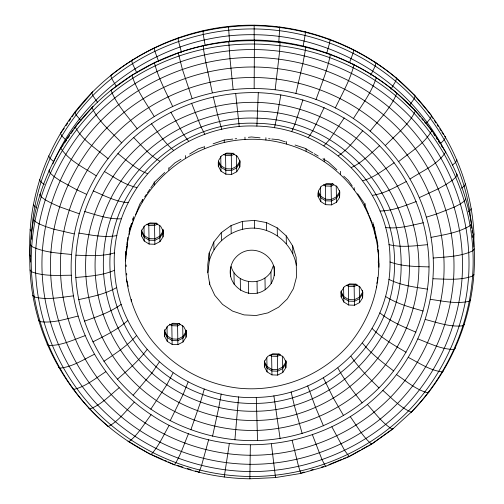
<?xml version="1.0" encoding="UTF-8"?>
<svg xmlns="http://www.w3.org/2000/svg" width="504" height="504" viewBox="0 0 504 504"><rect width="100%" height="100%" fill="white"/><g stroke="black" fill="none" stroke-linecap="round" stroke-linejoin="round"><path stroke-width="0.76" d="M75.82 277.49C72.544 225.143 94.582 172.444 133.692 137.592C167.681 107.573 213.003 91.356 258.306 92.679C303.547 94.361 347.666 113.52 379.512 145.75C410.785 177.881 428.967 222.031 429.03 266.906C428.772 311.793 410.382 355.874 378.976 387.897C346.998 420.015 302.803 439.047 257.538 440.578C212.247 441.756 166.988 425.408 133.125 395.268C99.836 365.186 78.807 322.295 75.82 277.49C88.862 276.274 102.425 275.575 114.572 270.226C108.593 191.117 178.309 122.302 256.889 126.095C328.69 127.399 391.136 189.668 390.033 261.967C391.003 334.032 327.858 396.535 256.29 397.41C184.785 400.812 117.98 342.222 114.572 270.226M254.18 39.766L254.155 25.2C185.075 24.387 117.092 57.443 74.913 112.127C42.575 154.501 25.635 208.801 30.511 262.055M134.316 402.148C126.139 410.621 118.856 420.777 108.366 426.523L107.421 425.704C61.778 387.135 32.993 329.704 30.02 269.968C27.197 210.256 50.28 150.337 91.999 107.604L92.975 106.697L75.172 126.939C82.555 140.395 96.554 148.926 108.032 158.659C78.334 197.177 65.451 247.855 73.464 295.854C81.629 343.986 110.458 387.746 151.093 414.704C228.451 467.076 339.992 449.209 396.478 374.579C426.176 336.067 439.06 285.384 431.046 237.384C422.881 189.258 394.052 145.492 353.417 118.535C276.06 66.169 164.518 84.036 108.032 158.659M31.387 239.318C32.584 185.875 55.768 133.919 92.78 95.609C134.807 52.807 194.286 28.451 254.218 28.936C314.118 29.616 373.08 55.125 414.2 98.759C445.744 133.006 467.038 177.213 471.297 223.776M250.356 445.026L249.845 478.8C198.066 478.094 146.966 459.175 107.421 425.704M254.155 88.213L254.413 40.018C194.002 39.488 134.177 64.323 91.999 107.604C98.551 121.64 111.245 131.834 121.748 142.903M472.594 237.504L472.613 235.966L473.981 234.032C471.007 174.296 442.222 116.865 396.579 78.296L395.634 77.477C356.215 44.516 305.512 25.906 254.155 25.2M473.836 247.149L473.981 234.032M382.763 390.342C391.791 398.04 400.119 407.553 411.283 412.121L412.259 411.214C453.978 368.474 477.061 308.555 474.239 248.85C471.265 189.113 442.481 131.683 396.837 93.114L395.892 92.295C356.473 59.333 305.771 40.723 254.413 40.018M258.306 92.679L256.889 126.095M141.586 229.994L141.498 232.117L144.175 237.132L149.045 240.156L154.791 240.377L159.888 237.737L162.962 232.942L163.044 230.819M141.567 236.017L141.794 230.353L144.868 225.565L149.959 222.926L155.711 223.146L160.581 226.17L163.258 231.178L163.031 236.842L159.957 241.637L154.86 244.276L149.115 244.056L144.245 241.032L141.567 236.017L141.473 230.561L144.15 235.576L149.014 238.594L154.766 238.814L159.863 236.174L162.931 231.386L163.019 229.263M164.562 331.758L164.651 329.635M164.6 336.363L164.827 330.706L167.901 325.912L172.998 323.272L178.744 323.492L183.613 326.516L186.291 331.531L186.064 337.189L182.99 341.983L177.899 344.623L172.148 344.402L167.278 341.378L164.6 336.363L164.562 334.026M186.026 330.315L185.97 331.733L182.895 336.527L177.799 339.167L172.053 338.94L167.183 335.922L164.506 330.908M186.108 330.46L185.995 333.289L182.921 338.083L177.83 340.723L172.078 340.502L167.215 337.478L164.531 332.464M218.333 166.156L218.56 160.493L221.634 155.704L226.724 153.065L232.476 153.285L237.346 156.309L240.024 161.318L239.791 166.982L236.722 171.776L231.626 174.416L225.874 174.195L221.01 171.171L218.333 166.156L218.263 162.257L220.941 167.271L225.811 170.295L231.556 170.516L236.653 167.876L239.728 163.082L239.841 160.253M264.361 362.244L264.417 360.832M264.398 366.855L264.632 361.192L267.7 356.397L272.796 353.758L278.548 353.978L283.412 357.002L286.089 362.017L285.863 367.681L282.788 372.469L277.698 375.108L271.946 374.888L267.076 371.864L264.398 366.855L264.348 363.731M285.825 360.801L285.768 362.219L282.694 367.013L277.603 369.652L271.851 369.432L266.981 366.408L264.304 361.393M285.907 360.946L285.793 363.781L282.719 368.569L277.628 371.209L271.877 370.988L267.013 367.97L264.335 362.956M318.131 196.642L318.358 190.984L321.432 186.19L326.523 183.551L332.275 183.771L337.144 186.795L339.822 191.81L339.595 197.467L336.521 202.262L331.424 204.901L325.679 204.681L320.809 201.657L318.131 196.642L318.062 192.742L320.739 197.757L325.609 200.781L331.361 201.002L336.451 198.362L339.526 193.567L339.639 190.739M339.557 190.594L339.494 192.011L336.426 196.806L331.33 199.445L325.578 199.219L320.714 196.201L318.37 191.81M341.183 290.972L341.095 293.095L343.778 298.11L348.642 301.127L354.394 301.348L359.484 298.708L362.559 293.92L362.647 291.797M341.164 296.995L341.391 291.331L344.465 286.537L349.562 283.897L355.307 284.117L360.177 287.141L362.855 292.156L362.628 297.82L359.554 302.608L354.463 305.248L348.711 305.027L343.841 302.003L341.164 296.995L341.069 291.533L343.747 296.547L348.617 299.571L354.362 299.792L359.459 297.152L362.534 292.358L362.615 290.235M378.409 255.73L378.561 252.649L378.718 254.142M378.397 251.149L378.473 256.523L378.139 251.143M377.546 277.332L377.357 281.182L376.74 283.412M378.271 262.697L378.661 252.668M238.631 396.824L234.896 439.828M278.781 42.141L279.789 26.92M126.113 250.967C122.957 281.73 132.023 313.293 150.217 338.222C171.373 365.986 203.843 384.187 238.493 388.143C280.23 392.471 323.184 375.379 350.192 343.192C368.38 320.746 378.976 292.301 378.844 263.34M126.277 249.448L126.617 246.412M126.781 244.894L127.121 241.863M125.509 260.94L127.777 240.446L127.72 237.327M209.185 253.027L207.749 264.871L207.881 272.67L209.74 284.451L214.754 295.3L222.56 304.41L232.577 311.113L244.056 314.906L256.152 315.504L267.964 312.871L278.618 307.194L287.324 298.904L293.441 288.609L296.503 277.068L296.157 257.349L292.685 245.927L286.215 235.853L277.225 227.871L266.377 222.573L254.476 220.361L242.411 221.388L231.071 225.578L221.3 232.627L213.816 242.008L209.185 253.027L209.324 260.826L207.881 272.67M275.178 89.624L279.625 51.225L280.048 41.737M229.333 443.614L224.211 477.08M125.792 252.668L126.038 251.149M126.283 249.625L126.529 248.1M129.219 231.349L129.465 229.824M125.761 258.829L125.578 255.755L127.285 245.095M128.999 234.429L129.83 227.543M221.199 394.021L218.774 407.585L212.543 436.231M280.848 94.859L277.666 113.016L274.466 127.796M303.169 45.889L305.109 35.293L305.418 32.092L305.046 31.563M228.488 26.422L229.541 41.656M228.747 41.233L229.994 58.628L233.106 89.214M275.625 477.086L275.512 477.578L249.845 478.8L249.801 478.315M295.892 93.429L302.86 63.523L305.367 50.11L305.676 46.904L305.304 46.381M208.618 439.809L201.575 465.494L198.954 472.437L198.582 471.908M204.278 389.05L200.491 402.211L190.846 429.855M129.175 231.405L131.481 223.322M132.319 220.38L132.949 218.175M127.777 240.446C139.892 177.156 202.274 132.817 265.929 140.03C300.579 143.987 333.049 162.187 354.205 189.951C370.516 212.266 379.304 239.595 378.914 267.233M326.869 52.832L329.647 42.79L330.107 39.633L329.584 39.06M302.923 99.855L294.903 124.242L291.684 131.695M188.137 381.982L183.059 394.582L170.15 420.79M316.021 99.578C321.262 84.722 327.531 70.006 330.366 54.451L329.843 53.871M52.901 163.876L53.733 161.696C87.91 84.559 170.081 33.277 254.205 34.719C332.004 35.192 408.316 80.016 443.974 149.568M271.152 283.563C285.604 258.432 249.845 236.836 233.547 260.209C219.089 285.333 254.848 306.93 271.152 283.563L270.944 271.864L273.489 265.337M188.49 433.661C184.048 444.156 180.69 455.358 174.416 464.94L168.16 461.866M129.856 229.099L132.716 221.924M135.576 214.742L139.86 203.975L142.909 199.489M349.499 62.71L353.134 53.04L353.745 49.946L353.071 49.31M209.324 260.826C214.71 241.082 234.253 227.241 254.614 228.154C274.938 229.251 292.981 244.969 296.295 265.148M324.16 107.591L312.795 130.757L308.246 137.724M173.048 372.941L166.767 384.817L150.803 409.198M335.28 107.988C342.071 93.889 350.223 80.048 354.003 64.764L353.329 64.121M456.958 159.888L455.698 162.288L452.472 165.117M203.137 30.568L203.2 34.297L205.204 45.637M203.396 45.379L203.465 49.115L205.865 62.572L212.31 92.616M370.812 75.109L375.253 65.904L376.003 62.893L375.184 62.175M301.14 472.916L300.863 473.432L275.512 477.578L271.404 444.03M169.231 425.256C163.466 435.204 158.848 446.223 150.929 454.69L127.997 441.107L128.816 441.825C138.14 434.656 144.075 423.977 151.093 414.704M465.545 183.891L464.234 186.14L461.431 188.187M465.803 198.708L464.493 200.957L460.574 203.818L454.318 207.1L436.628 213.998L426.403 217.148M159.264 362.074L151.874 373.08L133.125 395.268M344.219 117.942L329.692 139.469L323.896 145.795M471.246 208.719L469.892 210.817L468.556 211.617M471.505 223.537L470.156 225.628C458.382 232.772 444.326 234.694 431.046 237.384M353.417 118.535C361.639 105.38 371.561 92.648 376.261 77.71L375.442 76.986M390.94 89.221L395.697 81.213L396.579 78.296C356.908 45.127 305.884 26.397 254.199 25.685C202.488 25.389 151.087 43.123 110.735 75.505L111.655 78.435L116.38 86.531M144.654 196.925L146.399 194.361M147.269 193.082L149.883 189.239M150.759 187.954L155.112 181.547L164.726 172.475M64.26 128.274L60.48 133.258L61.715 135.822L66.415 140.578M65.999 125.729L67.738 123.184M69.042 121.275L70.781 118.73M72.085 116.821L74.258 113.639M75.127 112.367L92.717 91.879L91.741 92.786L92.78 95.609L97.669 102.539M63.214 145.001L60.738 148.069C68.916 160.864 83.998 167.567 96.27 175.883M64.518 143.092L66.692 139.91M67.561 138.638L69.735 135.456M71.039 133.547L73.212 130.366M74.082 129.093L76.255 125.912M474.239 248.85L472.872 250.784C460.625 256.662 446.563 256.838 433.27 258.017M146.998 349.562C138.676 360.851 127.953 370.087 117.4 379.222M178.706 52.397L178.271 52.958L154.426 62.811L131.897 75.323L110.993 90.317C116.676 104.851 127.884 116.531 137.227 128.816M325.987 465.854L325.553 466.421L300.863 473.432L298.57 466.446L292.2 440.628M178.447 37.579L178.013 38.146L178.511 41.315L181.503 52.366M473.968 274.308L472.601 276.079C468.859 326.838 446.714 375.631 411.283 412.121M409.305 105.588L414.2 98.759L415.201 95.955L395.634 77.477M470.692 299.565L469.35 301.178C456.548 304.296 443.18 301.083 430.385 299.344M362.773 130.731C355.112 139.451 348.106 149.241 338.36 155.768M370.194 131.09C379.695 119.032 391.243 107.623 396.837 93.114C337.466 42.739 251.679 27.197 178.271 52.958L182.366 69.25L192.062 98.368M40.66 193.567L39.791 194.544L41.164 196.818L45.114 199.754L51.383 203.156L59.541 206.785L79.197 213.753M464.468 324.274L463.163 325.735C450.305 327.38 437.617 322.591 425.313 319.486M154.747 47.37L154.161 47.993L154.81 51.099L158.678 61.564M155.005 62.181L154.426 62.811C158.287 78.107 166.055 92.131 172.626 106.394M136.464 335.607C127.147 345.933 115.385 353.651 103.893 361.33M349.839 456.007L349.253 456.63L325.553 466.421L322.075 459.768L312.448 434.876M440.855 143.293L444.408 139.57L445.593 137.025L444.761 136.231M49.72 169.835L48.888 170.705L50.205 173.13L53.991 176.513L59.989 180.615L76.879 189.838L86.612 194.33M455.37 348.106L454.123 349.417C441.384 349.537 429.566 343.306 417.898 338.915M231.097 266.446C235.935 284.155 261.274 287.123 270.944 271.864M426.17 123.474L430.511 118.295L431.613 115.618L414.137 95.023M443.52 370.742L442.348 371.908C429.925 370.471 419.145 362.949 408.24 357.361M132.363 59.8L131.638 60.505L132.426 63.529L136.817 72.815M132.621 74.611L131.897 75.323C136.685 90.273 146.236 103.232 154.262 116.588M75.997 111.094L74.913 112.127L76.06 114.83L80.93 120.632M429.087 391.873L428.003 392.906C416.096 389.894 406.501 381.276 396.478 374.579M169.249 168.21L174.907 162.874L180.923 159.258M385.371 145.48C395.986 134.656 408.99 124.772 415.46 110.767L395.892 92.295M110.735 75.505L111.592 74.699M110.993 90.317L111.85 89.517M379.512 145.75C370.648 153.518 362.256 162.496 351.414 167.479M412.259 411.214L392.408 429.301L371.637 444.2L349.253 456.63L344.629 450.45L331.884 426.85M127.833 320.437C117.615 329.679 105.034 335.759 92.818 341.876M119.139 387.765C109.885 395.325 101.272 404.744 89.863 408.977L88.798 408.045M398.746 161.507C410.3 152.025 424.57 143.848 431.871 130.429L426.749 124.639M372.361 443.495L393.265 428.495L392.408 429.301C382.227 423.215 375.222 413.022 367.284 404.429M121.237 304.309C110.244 312.354 97.083 316.688 84.363 321.193M394.153 162.754C384.212 169.432 374.51 177.377 362.836 180.747M105.764 371.738C95.533 378.284 85.648 386.751 73.552 389.441L72.387 388.382M189.617 154.041L198.311 148.819L203.496 147.067M410.143 178.952C422.446 170.9 437.756 164.581 445.851 151.836L444.597 150.652M116.789 287.475C105.153 294.223 91.659 296.755 78.668 299.609M350.519 455.629L360.076 450.318M361.444 449.562L368.266 445.769M369.634 445.013L371.681 443.873M94.368 354.287C83.267 359.711 72.223 367.032 59.661 368.166L58.407 366.975M406.47 181.465C395.577 186.927 384.697 193.618 372.437 195.338M225.874 174.195L225.521 153.915L231.273 154.142L233.182 153.153M234.486 154.048L231.298 155.698L225.553 155.478L223.726 154.344M149.115 244.056L148.756 223.776L154.507 224.003L156.416 223.014M157.72 223.908L154.533 225.559L148.787 225.338L146.96 224.204M325.679 204.681L325.319 184.407L331.071 184.628L332.98 183.639M333.648 184.867L331.096 186.184L325.351 185.963L323.524 184.829M172.148 344.402L171.795 324.129L177.54 324.349L179.456 323.36M180.753 324.261L177.572 325.905L171.82 325.685L169.388 324.173M348.711 305.027L348.359 284.754L354.104 284.974L356.019 283.985M357.317 284.886L354.136 286.537L348.384 286.316L346.557 285.182M271.946 374.888L271.593 354.614L277.345 354.835L279.254 353.846M280.552 354.747L277.37 356.397L271.618 356.177L269.791 355.043M419.404 197.587L438.354 188.786L446.191 184.388L452.195 180.407L455.956 177.099L457.216 174.699L456.334 173.811M328.879 464.663L341.888 459.289M343.331 458.69L345.498 457.796M346.947 457.197L349.114 456.303M85.107 335.658C73.263 339.86 61.205 345.851 48.371 345.448L47.042 344.112M416.254 201.575C404.554 205.701 392.673 210.949 380.066 211.018M213.123 143.81L224.236 140.049L232.791 139.079M114.61 252.832C102.123 256.7 88.754 255.585 75.865 255.188M301.89 472.702L304.151 472.059M310.924 470.131L313.186 469.495M321.47 467.139L323.726 466.496M78.107 316.09C65.646 318.988 52.756 323.492 39.835 321.59L38.455 320.109M423.347 222.749C411.006 225.439 398.33 229.081 385.598 227.531M116.909 235.582C104.252 237.894 91.331 235.034 78.813 233.075M73.464 295.854C60.537 297.366 47.017 300.271 34.171 296.919L32.754 295.281M235.129 138.814L236.685 138.638M248.352 137.321L251.464 136.968L260.033 137.831M427.631 244.648C414.836 245.807 401.594 247.735 388.937 244.61M121.426 218.768C108.801 219.461 96.573 214.95 84.609 211.51M71.24 275.222C58.004 275.291 44.075 276.507 31.456 271.763L30.02 269.968M429.03 266.906C415.976 266.471 402.431 266.597 390.033 261.967M433.049 278.762C446.179 279.065 460.007 280.615 472.601 276.079C478.296 199.609 439.551 122.636 375.511 80.722C311.107 37.813 224.645 32.099 155.068 65.917C85.856 98.872 36.761 169.798 31.727 246.469C26.882 314.282 56.372 382.845 108.366 426.523M128.092 202.658C115.706 201.701 104.397 195.672 93.152 190.852M71.461 254.476C58.092 253.046 43.98 252.529 31.727 246.469L30.29 244.509M268.601 138.701L270.157 138.858M271.719 139.016L278.725 139.721L285.415 141.895M427.531 289.157C414.427 287.085 400.837 285.384 388.861 279.323M74.126 233.894L53.89 229.213L45.499 226.529L39.047 223.858L34.978 221.376L33.566 219.253M136.792 187.519C124.885 184.886 114.673 177.528 104.309 171.442M423.152 311.037C410.224 307.314 396.843 303.792 385.447 296.39M177.635 465.513L182.87 467.114M187.362 468.481L191.104 469.627M195.59 470.994L197.839 471.681M295.086 145.039L304.75 148.182L312.827 152.901M147.388 173.597C136.206 169.312 127.241 160.833 117.898 153.588M415.97 332.193C403.439 326.825 390.531 321.533 379.846 312.883M150.973 454.362L163.151 459.679M164.581 460.303L166.729 461.242M159.705 161.123C149.512 155.238 141.895 145.858 133.692 137.592M406.098 352.271C394.191 345.309 382.001 338.329 372.147 328.545M314.175 153.689L318.213 156.051M322.925 158.804L328.312 161.948L336.88 169.848M37.044 207.976L34.713 206.558L33.308 204.435M44.295 184.521L40.906 182.001L39.532 179.726M371.637 444.2C362.685 436.703 357.008 426.031 350.249 416.651M393.693 370.944C382.643 362.464 371.385 353.909 362.477 343.104M173.54 150.299C164.606 142.928 158.382 132.861 151.433 123.719M53.733 161.696L49.946 158.319L48.63 155.893M343.741 176.173L348.314 180.388L352.302 186.102M378.976 387.897C368.978 378.019 358.867 368.04 350.998 356.328M188.666 141.309L183.632 134.625L170.831 112.19M414.395 109.84L420.33 116.941M421.81 118.717L423.291 120.494M424.28 121.678L425.76 123.455M29.761 255.15L30.719 256.347M362.174 402.866C353.43 391.728 344.648 380.489 337.894 368.002M30.032 229.692L31.469 231.651M357.613 193.731L363.819 202.627L364.997 205.481M432.13 117.142L432.974 118.427M434.234 120.362L435.922 122.945M437.182 124.879L438.449 126.813M439.709 128.74L440.975 130.675M441.813 131.966L443.501 134.543M430.706 129.377L431.966 131.311M433.654 133.888L434.914 135.822M436.18 137.756L437.441 139.69M438.285 140.981L439.967 143.558M441.233 145.492L442.493 147.426M343.564 415.592L333.434 398.223L323.379 377.931M204.838 134.297L201.096 127.052L191.564 103.194M218.572 161.324L220.916 165.715L225.779 168.733L231.531 168.953L236.628 166.314L239.696 161.526L239.791 166.982M323.461 425.88L315.554 407.364L307.698 385.951M365.583 206.911L368.519 214.055M369.111 215.485L372.046 222.629M372.632 224.059L374.107 227.632L375.94 238.272M221.785 129.37L217.596 114.817L213.293 96.881M302.186 433.547L294.279 405.323L291.11 391.929M127.424 283.431L128.281 286.398M373.552 224.897L375.266 232.338M375.606 233.831L377.654 242.764L377.723 246.664M374.472 228.35L374.73 229.868M377.773 248.913L378.687 254.23M280.092 438.474L273.88 395.772M239.23 126.624L235.664 93.36M471.461 225.301L471.788 228.344M472.034 230.63L472.279 232.917M125.641 255.736L125.546 254.192L125.578 255.755M126.139 264.991L126.227 266.528M126.649 273.452L126.743 274.989M127.115 281.15L127.21 282.687M377.786 245.051L377.918 247.332M257.538 440.578L256.29 397.41M376.62 286.165L376.646 287.727M373.042 222.661L373.111 226.561M365.129 203.584L365.198 207.484M362.502 290.802L362.628 297.82M359.27 286.234L359.554 302.608M354.167 187.614L354.205 189.951M354.104 284.974L354.463 305.248M343.583 287.192L343.841 302.003M340.376 171.322L340.427 174.447M339.469 190.449L339.595 197.467M336.237 185.888L336.521 202.262M331.071 184.628L331.424 204.901M324.192 158.262L324.248 161.381M320.55 186.839L320.809 201.657M306.06 148.775L306.098 151.118M292.685 245.927L292.824 253.726M286.442 141.593L286.486 143.936M286.215 235.853L286.354 243.653M285.737 360.662L285.863 367.681M282.505 356.095L282.788 372.469M277.225 227.871L277.358 235.67M277.345 354.835L277.698 375.108M274.1 266.232L274.258 275.587M265.892 137.693L265.929 140.03M266.377 222.573L266.509 230.372M266.837 357.827L267.076 371.864M264.972 278.063L265.173 289.756M257.046 281.541L257.248 293.233M254.476 220.361L254.614 228.154M248.371 281.761L248.573 293.46M244.963 137.17L245.007 139.507M242.411 221.388L242.544 229.181M240.269 278.706L240.477 290.399M236.433 155.402L236.722 171.776M233.982 272.828L234.184 284.521M231.273 154.142L231.626 174.416M231.071 225.578L231.204 233.377M230.492 267.366L230.656 276.721M224.236 140.049L224.274 142.386M220.752 156.353L221.01 171.171M221.3 232.627L221.432 240.427M213.816 242.008L213.954 249.808M209.696 282.108L209.74 284.451M204.265 146.248L204.309 148.585M185.604 155.591L185.648 157.935M185.938 330.17L186.064 337.189M182.706 325.609L182.99 341.983M177.54 324.349L177.899 344.623M168.764 167.838L168.802 170.176M167.019 326.56L167.278 341.378M162.905 229.824L163.031 236.842M159.673 225.263L159.957 241.637M154.18 181.862L154.23 184.981M154.507 224.003L154.86 244.276M143.987 226.214L144.245 241.032M142.292 199.609L142.336 201.947M133.365 216.707L133.434 220.601M131.273 299.269L131.311 301.613M126.655 279.172L126.699 281.509M85.945 255.623C82.637 304.939 103.188 354.709 139.929 387.696C171.858 416.109 214.534 431.531 257.229 430.416C299.911 428.973 341.58 411.031 371.731 380.747C401.341 350.551 418.679 308.99 418.925 266.666C418.868 224.356 401.719 182.732 372.236 152.435C342.21 122.05 300.611 103.982 257.954 102.4C215.246 101.153 172.507 116.443 140.465 144.749C108.958 173.004 88.95 213.368 85.945 255.623M95.395 255.585C92.276 302.098 111.655 349.039 146.305 380.142C176.419 406.942 216.67 421.483 256.939 420.437C339.085 418.988 410.105 348.73 409.431 266.005C410.483 183.292 339.746 112.783 257.62 111.082C175.512 107.365 100.126 172.966 95.395 255.585M103.641 255.081C100.693 299.143 119.045 343.615 151.874 373.08C180.401 398.469 218.522 412.24 256.675 411.245C334.492 409.878 401.77 343.319 401.127 264.953C402.129 186.6 335.116 119.801 257.317 118.194C179.796 114.49 107.913 177.055 103.641 255.081M110.181 254.148C107.358 296.257 124.904 338.764 156.278 366.931C183.544 391.199 219.99 404.359 256.454 403.414C330.599 402.293 395.325 338.247 394.531 263.579C395.671 188.931 331.197 124.645 257.072 123.304C182.971 119.763 114.263 179.563 110.181 254.148M35.853 248.485C31.859 306.608 53.103 365.488 92.912 407.969C133.27 450.79 191.136 475.82 249.921 476.494C308.744 476.967 367.107 453.065 408.353 411.056C443.129 375.247 464.858 327.354 468.531 277.547C472.525 219.423 451.282 160.537 411.472 118.056C371.114 75.235 313.249 50.205 254.463 49.537C195.647 49.058 137.277 72.967 96.031 114.975C61.255 150.784 39.526 198.671 35.853 248.485M42.405 250.419C38.531 306.785 59.132 363.894 97.738 405.096C136.88 446.626 193.001 470.9 250.016 471.555C307.062 472.015 363.668 448.825 403.673 408.089C437.396 373.357 458.476 326.913 462.036 278.599C465.904 222.226 445.303 165.123 406.696 123.921C367.561 82.391 311.434 58.117 254.426 57.462C197.373 57.002 140.767 80.193 100.762 120.928C67.038 155.66 45.965 202.104 42.405 250.419M50.923 252.132C47.206 306.218 66.975 361.015 104.019 400.548C141.574 440.395 195.42 463.686 250.123 464.31C304.863 464.751 359.176 442.506 397.555 403.414C429.918 370.094 450.141 325.527 453.556 279.178C457.273 225.086 437.504 170.295 400.459 130.763C362.905 90.915 309.059 67.624 254.356 67.001C199.616 66.553 145.303 88.805 106.917 127.89C74.56 161.217 54.337 205.777 50.923 252.132M60.833 253.518C57.299 304.945 76.098 357.046 111.315 394.632C147.023 432.52 198.223 454.671 250.242 455.263C302.287 455.685 353.928 434.53 390.424 397.366C421.193 365.677 440.42 323.303 443.671 279.235C447.199 227.802 428.406 175.707 393.183 138.115C357.475 100.227 306.274 78.082 254.262 77.484C202.217 77.062 150.57 98.217 114.08 135.387C83.305 167.07 64.077 209.444 60.833 253.518"/></g></svg>
